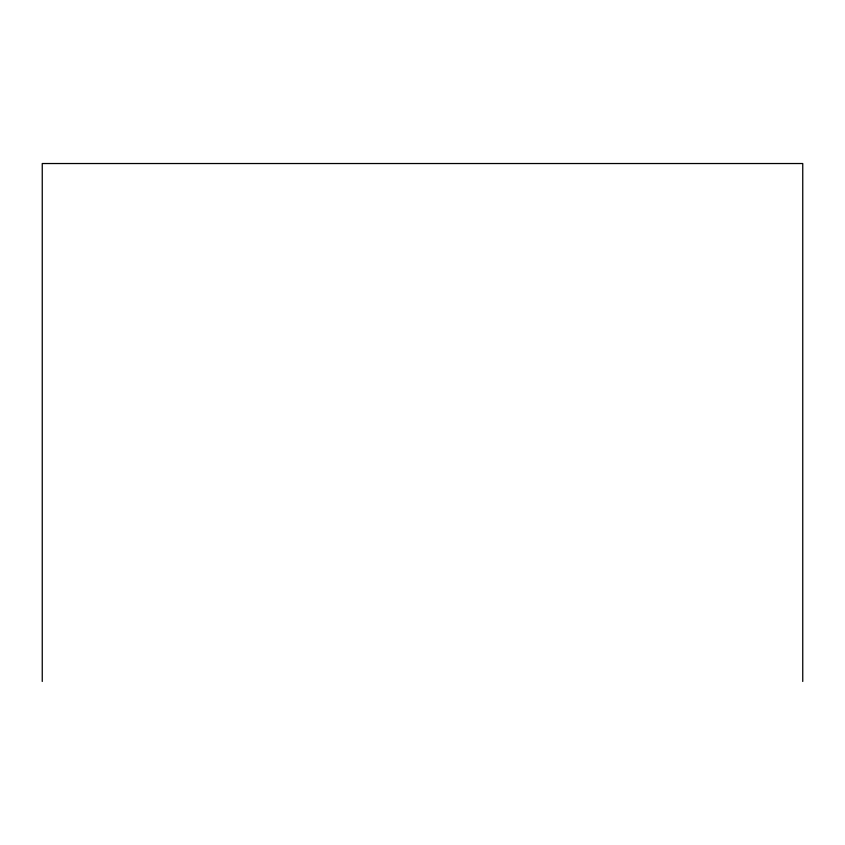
<?xml version="1.0" encoding="UTF-8"?>
<svg xmlns="http://www.w3.org/2000/svg" width="845" height="845" viewBox="0 0 845 845"><rect width="100%" height="100%" fill="white"/><g stroke="black" fill="none" stroke-linecap="round" stroke-linejoin="round"><path stroke-width="1.27" d="M802.75 681.471L802.75 163.529L42.25 163.529L42.25 681.471"/></g></svg>
